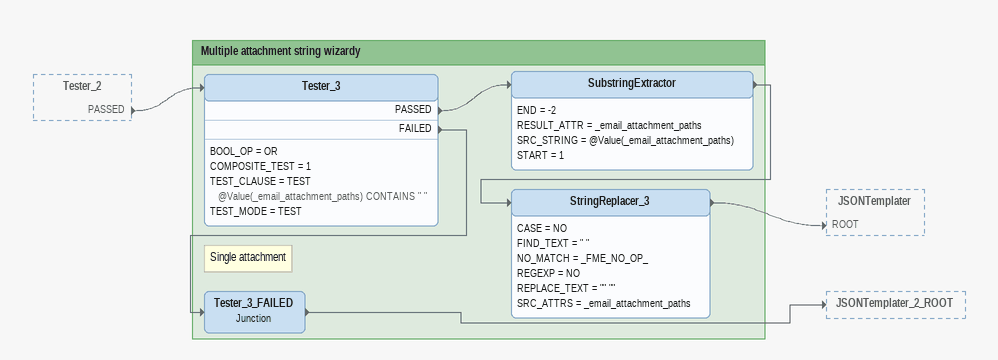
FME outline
Tester_2 [outside]
    PASSED -> Tester_3

Bookmark: Multiple attachment string wizardy
Tester_3
    BOOL_OP = OR
    COMPOSITE_TEST = 1
    TEST_CLAUSE = TEST @Value(_email_attachment_paths) CONTAINS " "
    TEST_MODE = TEST
    PASSED -> SubstringExtractor
    FAILED -> Tester_3_FAILED
SubstringExtractor
    END = -2
    RESULT_ATTR = _email_attachment_paths
    SRC_STRING = @Value(_email_attachment_paths)
    START = 1
    -> StringReplacer_3
StringReplacer_3
    CASE = NO
    FIND_TEXT = " "
    NO_MATCH = _FME_NO_OP_
    REGEXP = NO
    REPLACE_TEXT = "" ""
    SRC_ATTRS = _email_attachment_paths
    -> JSONTemplater [ROOT]
Note: Single attachment
Tester_3_FAILED: Junction
    -> JSONTemplater_2_ROOT
